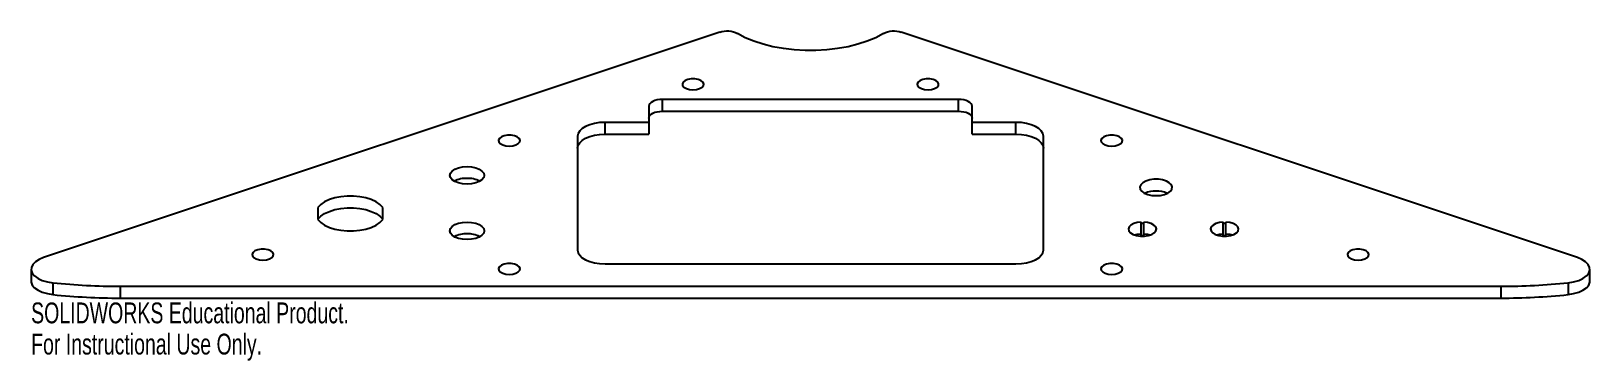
# Paper-space layout '_Top' of a CAD drawing. Header units: inches. Extents: x -7.1 to 7.1, y -26.5 to -23.5.
import ezdxf

# ---------------------------------------------------------------- set-up
doc = ezdxf.new("R2010")
doc.units = ezdxf.units.IN
doc.header["$MEASUREMENT"] = 0
doc.styles.add('SLDTEXTSTYLE0', font='TXT', dxfattribs={"width": 0.7})

psp = doc.layouts.new('_Top')

# ---------------------------------------------------------------- linework, layer by layer
at = {"color": 7, "linetype": 'Continuous', "lineweight": 25}
for p, q in [((-0.829, -23.473), (-7.003, -25.531)), ((7.003, -25.531), (0.829, -23.473)), ((-1.476, -24.149), (-1.476, -24.403)), ((1.351, -24.086), (-1.351, -24.086)), ((-1.351, -24.194), (-1.351, -24.086)), ((1.351, -24.194), (1.351, -24.086)), ((1.476, -24.403), (1.476, -24.149)), ((-1.476, -24.296), (-1.876, -24.296)), ((-1.876, -24.403), (-1.876, -24.296)), ((-1.351, -24.194), (1.351, -24.194)), ((1.876, -24.296), (1.476, -24.296)), ((1.876, -24.403), (1.876, -24.296)), ((-2.126, -24.422), (-2.126, -25.462)), ((-1.876, -24.403), (-1.476, -24.403)), ((1.476, -24.403), (1.876, -24.403)), ((2.126, -25.462), (2.126, -24.422)), ((-4.497, -25.073), (-4.497, -25.184)), ((-3.906, -25.184), (-3.906, -25.073)), ((3.019, -25.328), (3.019, -25.206)), ((3.043, -25.22), (3.019, -25.22)), ((3.019, -25.328), (3.043, -25.328)), ((3.043, -25.328), (3.043, -25.206)), ((3.769, -25.328), (3.769, -25.206)), ((3.793, -25.22), (3.769, -25.22)), ((3.769, -25.328), (3.793, -25.328)), ((3.793, -25.328), (3.793, -25.206)), ((-1.876, -25.588), (1.876, -25.588)), ((-7.116, -25.637), (-7.116, -25.745)), ((7.116, -25.745), (7.116, -25.637)), ((-6.917, -25.761), (-6.917, -25.869)), ((-6.303, -25.793), (6.303, -25.793)), ((-6.303, -25.793), (-6.303, -25.901)), ((6.303, -25.793), (6.303, -25.901)), ((6.917, -25.761), (6.917, -25.869)), ((-6.303, -25.901), (6.303, -25.901))]:
    psp.add_line(p, q, dxfattribs=at)
at = {"color": 7, "linetype": 'Continuous', "lineweight": 25, "flags": 128}
for points in [[(0.665, -23.485), (0.595, -23.522), (0.518, -23.554), (0.433, -23.582), (0.343, -23.605), (0.248, -23.622), (0.15, -23.634), (0.05, -23.64), (-0.05, -23.64), (-0.15, -23.634), (-0.248, -23.622), (-0.343, -23.605), (-0.433, -23.582), (-0.518, -23.554), (-0.595, -23.522), (-0.665, -23.485)], [(-1.073, -23.998), (-1.041, -23.995), (-1.012, -23.987), (-0.99, -23.975), (-0.978, -23.96), (-0.975, -23.944), (-0.983, -23.928), (-1, -23.914), (-1.026, -23.904), (-1.056, -23.899), (-1.089, -23.899), (-1.119, -23.904), (-1.145, -23.914), (-1.162, -23.928), (-1.17, -23.944), (-1.168, -23.96), (-1.155, -23.975), (-1.133, -23.987), (-1.104, -23.995), (-1.073, -23.998)], [(1.073, -23.998), (1.104, -23.995), (1.133, -23.987), (1.155, -23.975), (1.168, -23.96), (1.17, -23.944), (1.162, -23.928), (1.145, -23.914), (1.119, -23.904), (1.089, -23.899), (1.056, -23.899), (1.026, -23.904), (1, -23.914), (0.983, -23.928), (0.975, -23.944), (0.978, -23.96), (0.99, -23.975), (1.012, -23.987), (1.041, -23.995), (1.073, -23.998)], [(-1.351, -24.086), (-1.376, -24.087), (-1.399, -24.091), (-1.421, -24.097), (-1.44, -24.104), (-1.455, -24.114), (-1.467, -24.125), (-1.474, -24.137), (-1.476, -24.149)], [(1.476, -24.149), (1.474, -24.137), (1.467, -24.125), (1.455, -24.114), (1.44, -24.104), (1.421, -24.097), (1.399, -24.091), (1.376, -24.087), (1.351, -24.086)], [(-1.876, -24.296), (-1.925, -24.298), (-1.972, -24.305), (-2.015, -24.317), (-2.053, -24.333), (-2.084, -24.352), (-2.107, -24.374), (-2.121, -24.398), (-2.126, -24.422)], [(-1.476, -24.257), (-1.474, -24.245), (-1.467, -24.233), (-1.455, -24.222), (-1.44, -24.212), (-1.421, -24.204), (-1.399, -24.199), (-1.376, -24.195), (-1.351, -24.194)], [(1.351, -24.194), (1.376, -24.195), (1.399, -24.199), (1.421, -24.204), (1.44, -24.212), (1.455, -24.222), (1.467, -24.233), (1.474, -24.245), (1.476, -24.257)], [(2.126, -24.422), (2.121, -24.398), (2.107, -24.374), (2.084, -24.352), (2.053, -24.333), (2.015, -24.317), (1.972, -24.305), (1.925, -24.298), (1.876, -24.296)], [(-2.75, -24.513), (-2.718, -24.51), (-2.69, -24.502), (-2.668, -24.49), (-2.655, -24.475), (-2.652, -24.459), (-2.66, -24.443), (-2.678, -24.429), (-2.703, -24.419), (-2.734, -24.414), (-2.766, -24.414), (-2.797, -24.419), (-2.822, -24.429), (-2.84, -24.443), (-2.848, -24.459), (-2.845, -24.475), (-2.832, -24.49), (-2.81, -24.502), (-2.782, -24.51), (-2.75, -24.513)], [(-2.126, -24.53), (-2.121, -24.505), (-2.107, -24.482), (-2.084, -24.46), (-2.053, -24.441), (-2.015, -24.425), (-1.972, -24.413), (-1.925, -24.406), (-1.876, -24.403)], [(1.876, -24.403), (1.925, -24.406), (1.972, -24.413), (2.015, -24.425), (2.053, -24.441), (2.084, -24.46), (2.107, -24.482), (2.121, -24.505), (2.126, -24.53)], [(2.75, -24.513), (2.782, -24.51), (2.81, -24.502), (2.832, -24.49), (2.845, -24.475), (2.848, -24.459), (2.84, -24.443), (2.822, -24.429), (2.797, -24.419), (2.766, -24.414), (2.734, -24.414), (2.703, -24.419), (2.678, -24.429), (2.66, -24.443), (2.652, -24.459), (2.655, -24.475), (2.668, -24.49), (2.69, -24.502), (2.718, -24.51), (2.75, -24.513)], [(-3.136, -24.7), (-3.095, -24.703), (-3.057, -24.711), (-3.025, -24.723), (-3, -24.74), (-2.984, -24.759), (-2.979, -24.78), (-2.984, -24.8), (-3, -24.82), (-3.025, -24.836), (-3.057, -24.849), (-3.095, -24.857), (-3.136, -24.86), (-3.177, -24.857), (-3.215, -24.849), (-3.247, -24.836), (-3.272, -24.82), (-3.288, -24.8), (-3.293, -24.78), (-3.288, -24.759), (-3.272, -24.74), (-3.247, -24.723), (-3.215, -24.711), (-3.177, -24.703), (-3.136, -24.7)], [(3.156, -24.965), (3.195, -24.963), (3.232, -24.954), (3.263, -24.942), (3.287, -24.925), (3.3, -24.906), (3.303, -24.885), (3.295, -24.866), (3.276, -24.847), (3.249, -24.833), (3.214, -24.822), (3.176, -24.816), (3.135, -24.816), (3.097, -24.822), (3.062, -24.833), (3.035, -24.847), (3.016, -24.866), (3.008, -24.885), (3.011, -24.906), (3.024, -24.925), (3.048, -24.942), (3.079, -24.954), (3.116, -24.963), (3.156, -24.965)], [(-3.906, -25.073), (-3.932, -25.046), (-3.967, -25.022), (-4.01, -25.001), (-4.059, -24.986), (-4.114, -24.975), (-4.172, -24.969), (-4.231, -24.969), (-4.289, -24.975), (-4.343, -24.986), (-4.393, -25.001), (-4.436, -25.022), (-4.471, -25.046), (-4.497, -25.073)], [(-4.497, -25.18), (-4.471, -25.153), (-4.436, -25.129), (-4.393, -25.109), (-4.343, -25.093), (-4.289, -25.082), (-4.231, -25.077), (-4.172, -25.077), (-4.114, -25.082), (-4.059, -25.093), (-4.01, -25.109), (-3.967, -25.129), (-3.932, -25.153), (-3.906, -25.18)], [(-4.497, -25.184), (-4.471, -25.21), (-4.436, -25.234), (-4.393, -25.255), (-4.343, -25.271), (-4.289, -25.281), (-4.231, -25.287), (-4.172, -25.287), (-4.114, -25.281), (-4.059, -25.271), (-4.01, -25.255), (-3.967, -25.234), (-3.932, -25.21), (-3.906, -25.184)], [(-3.136, -25.207), (-3.095, -25.209), (-3.057, -25.217), (-3.025, -25.23), (-3, -25.247), (-2.984, -25.266), (-2.979, -25.286), (-2.984, -25.307), (-3, -25.326), (-3.025, -25.343), (-3.057, -25.356), (-3.095, -25.363), (-3.136, -25.366), (-3.177, -25.363), (-3.215, -25.356), (-3.247, -25.343), (-3.272, -25.326), (-3.288, -25.307), (-3.293, -25.286), (-3.288, -25.266), (-3.272, -25.247), (-3.247, -25.23), (-3.215, -25.217), (-3.177, -25.209), (-3.136, -25.207)], [(3.019, -25.206), (2.983, -25.21), (2.951, -25.22), (2.925, -25.234), (2.909, -25.25), (2.903, -25.269), (2.907, -25.288), (2.922, -25.305), (2.946, -25.319), (2.977, -25.329), (3.012, -25.335), (3.049, -25.335), (3.084, -25.329), (3.115, -25.319), (3.139, -25.305), (3.154, -25.288), (3.158, -25.269), (3.152, -25.25), (3.136, -25.234), (3.11, -25.22), (3.078, -25.21), (3.043, -25.206)], [(2.959, -25.324), (2.983, -25.318), (3.019, -25.314)], [(3.043, -25.314), (3.078, -25.318), (3.102, -25.324)], [(3.769, -25.206), (3.733, -25.21), (3.701, -25.22), (3.675, -25.234), (3.659, -25.25), (3.653, -25.269), (3.657, -25.288), (3.672, -25.305), (3.696, -25.319), (3.727, -25.329), (3.762, -25.335), (3.799, -25.335), (3.834, -25.329), (3.865, -25.319), (3.889, -25.305), (3.904, -25.288), (3.908, -25.269), (3.902, -25.25), (3.886, -25.234), (3.86, -25.22), (3.828, -25.21), (3.793, -25.206)], [(3.709, -25.324), (3.733, -25.318), (3.769, -25.314)], [(3.793, -25.314), (3.828, -25.318), (3.852, -25.324)], [(-5, -25.553), (-4.968, -25.55), (-4.94, -25.543), (-4.918, -25.53), (-4.905, -25.516), (-4.902, -25.499), (-4.91, -25.483), (-4.928, -25.47), (-4.953, -25.46), (-4.984, -25.454), (-5.016, -25.454), (-5.047, -25.46), (-5.072, -25.47), (-5.09, -25.483), (-5.098, -25.499), (-5.095, -25.516), (-5.082, -25.53), (-5.06, -25.543), (-5.032, -25.55), (-5, -25.553)], [(-2.126, -25.462), (-2.121, -25.486), (-2.107, -25.51), (-2.084, -25.532), (-2.053, -25.551), (-2.015, -25.567), (-1.972, -25.579), (-1.925, -25.586), (-1.876, -25.588)], [(1.876, -25.588), (1.925, -25.586), (1.972, -25.579), (2.015, -25.567), (2.053, -25.551), (2.084, -25.532), (2.107, -25.51), (2.121, -25.486), (2.126, -25.462)], [(5, -25.553), (5.032, -25.55), (5.06, -25.543), (5.082, -25.53), (5.095, -25.516), (5.098, -25.499), (5.09, -25.483), (5.072, -25.47), (5.047, -25.46), (5.016, -25.454), (4.984, -25.454), (4.953, -25.46), (4.928, -25.47), (4.91, -25.483), (4.902, -25.499), (4.905, -25.516), (4.918, -25.53), (4.94, -25.543), (4.968, -25.55), (5, -25.553)], [(-7.003, -25.531), (-7.044, -25.548), (-7.077, -25.57), (-7.101, -25.594), (-7.113, -25.62), (-7.115, -25.647), (-7.105, -25.674), (-7.084, -25.699), (-7.053, -25.721), (-7.014, -25.739), (-6.968, -25.753), (-6.917, -25.761)], [(-2.75, -25.684), (-2.718, -25.682), (-2.69, -25.674), (-2.668, -25.662), (-2.655, -25.647), (-2.652, -25.631), (-2.66, -25.615), (-2.678, -25.601), (-2.703, -25.591), (-2.734, -25.586), (-2.766, -25.586), (-2.797, -25.591), (-2.822, -25.601), (-2.84, -25.615), (-2.848, -25.631), (-2.845, -25.647), (-2.832, -25.662), (-2.81, -25.674), (-2.782, -25.682), (-2.75, -25.684)], [(2.75, -25.684), (2.782, -25.682), (2.81, -25.674), (2.832, -25.662), (2.845, -25.647), (2.848, -25.631), (2.84, -25.615), (2.822, -25.601), (2.797, -25.591), (2.766, -25.586), (2.734, -25.586), (2.703, -25.591), (2.678, -25.601), (2.66, -25.615), (2.652, -25.631), (2.655, -25.647), (2.668, -25.662), (2.69, -25.674), (2.718, -25.682), (2.75, -25.684)], [(6.917, -25.761), (6.968, -25.753), (7.014, -25.739), (7.053, -25.721), (7.084, -25.699), (7.105, -25.674), (7.115, -25.647), (7.113, -25.62), (7.101, -25.594), (7.077, -25.57), (7.044, -25.548), (7.003, -25.531)], [(-7.116, -25.745), (-7.115, -25.755), (-7.105, -25.782), (-7.084, -25.806), (-7.053, -25.829), (-7.014, -25.847), (-6.968, -25.86), (-6.917, -25.869)], [(6.917, -25.869), (6.968, -25.86), (7.014, -25.847), (7.053, -25.829), (7.084, -25.806), (7.105, -25.782), (7.115, -25.755), (7.116, -25.745)]]:
    psp.add_lwpolyline(points, dxfattribs=at)
at = {"color": 7, "linetype": 'Continuous', "lineweight": 25}
for centre, radius, start, end in [((-0.761, -23.678), 0.215, 63.4828, 108.2953), ((0.761, -23.678), 0.215, 71.7047, 116.5172), ((-3.144, -25.045), 0.238, 88.0814, 117.0703), ((-3.128, -25.045), 0.238, 62.9297, 91.9186), ((3.151, -25.161), 0.238, 88.8514, 114.2437), ((3.16, -25.161), 0.238, 65.7563, 91.1486), ((-3.144, -25.552), 0.238, 88.0814, 117.0703), ((-3.128, -25.552), 0.238, 62.9297, 91.9186), ((-6.305, -19.955), 5.838, 263.9853, 270.0188), ((-6.305, -20.063), 5.838, 263.9853, 270.0188), ((6.305, -19.955), 5.838, 269.9812, 276.0147), ((6.305, -20.063), 5.838, 269.9812, 276.0147)]:
    psp.add_arc(centre, radius, start, end, dxfattribs=at)

# ---------------------------------------------------------------- texts
at = {"color": 7, "linetype": 'Continuous', "char_height": 0.1903, "attachment_point": 1, "style": 'SLDTEXTSTYLE0'}
for s, insert in [('SOLIDWORKS Educational Product.', (-7.116, -25.941)), ('For Instructional Use Only.', (-7.116, -26.226))]:
    psp.add_mtext(s, dxfattribs=dict(at, insert=insert))

doc.saveas('drawing.dxf')
